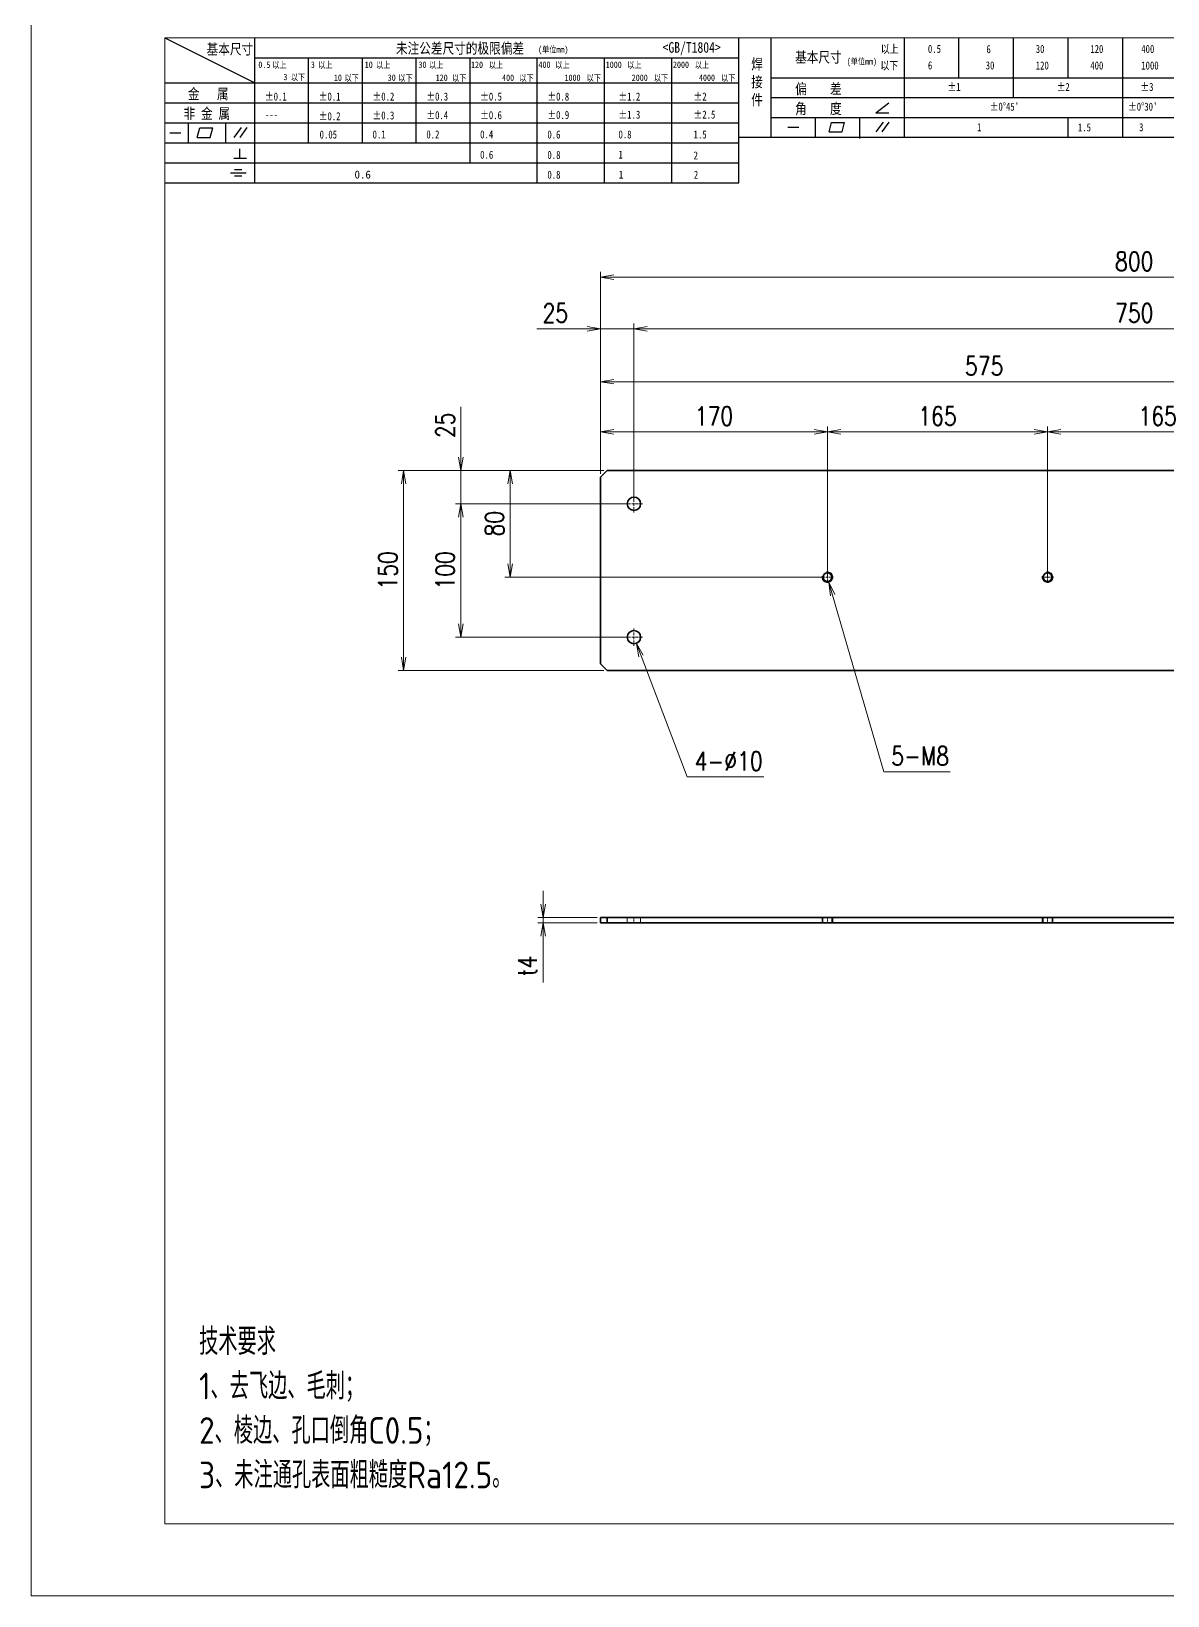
# Model space of a CAD drawing. Header units: millimetres. Extents: x 1333 to 190452, y -42879 to -5704.
# Drawn here: x 174664 to 175516, y -17761 to -16588 of the extents above; entities that cross this region are included whole.
import ezdxf

# ---------------------------------------------------------------- set-up
doc = ezdxf.new("R2010")
doc.units = ezdxf.units.MM
doc.header["$LTSCALE"] = 0.5
for name, pattern in [('AM_ISO02W050x2', [3.75, 3, -0.75]), ('AM_ISO08W050x2', [9, 6, -0.75, 1.5, -0.75]), ('DASHDOT', [18.5, 12, -3, 0.5, -3]), ('DASHED', [15, 12, -3])]:
    doc.linetypes.add(name, pattern=pattern)
for name, color, linetype, lineweight in [('中心线', 2, 'AM_ISO08W050x2', 18), ('图框', 7, 'Continuous', 18), ('标注线', 3, 'Continuous', 18), ('虚线', 1, 'AM_ISO02W050x2', 18)]:
    doc.layers.add(name, color=color, linetype=linetype, lineweight=lineweight)
doc.layers.add('图\\M+19E79\\M+195B6\\M+18E9A', color=7, linetype='Continuous')
doc.layers.add('打印-禁用', color=7, linetype='Continuous', lineweight=15, plot=False)
doc.styles.add('DIM', font='romans.shx', dxfattribs={"width": 0.8, "bigfont": 'bigfont.shx'})
doc.styles.add('国标', font='simfang.ttf', dxfattribs={"width": 0.8})
doc.styles.add('机械长仿宋', font='gbenor.shx', dxfattribs={"height": 1, "bigfont": 'gbcbig.shx'})
doc.dimstyles.new('DEH 1-4', dxfattribs={"dimscale": 4, "dimtxt": 3.5, "dimasz": 2.5, "dimexe": 1, "dimexo": 0.625, "dimgap": 1.2, "dimtad": 1, "dimdsep": 46, "dimtxsty": 'DIM', "dimblk": 'OPEN', "dimcen": 0, "dimclrd": 8, "dimclre": 8, "dimclrt": 2, "dimazin": 2, "dimtfac": 0.5, "dimtmove": 0, "dimatfit": 3, "dimldrblk": 'OPEN', "dimfxl": 0, "dimtolj": 2, "dimlwd": 18, "dimlwe": 18, "dimarcsym": 0})
doc.dimstyles.new('DEH 1-4$3', dxfattribs={"dimscale": 4, "dimtxt": 3.5, "dimasz": 2.5, "dimexe": 1, "dimexo": 0.625, "dimgap": 1.2, "dimtad": 1, "dimtoh": 1, "dimdsep": 46, "dimtxsty": 'DIM', "dimblk": 'OPEN', "dimcen": 0, "dimclrd": 8, "dimclre": 8, "dimclrt": 2, "dimazin": 2, "dimtfac": 0.5, "dimtofl": 0, "dimtmove": 0, "dimatfit": 3, "dimldrblk": 'OPEN', "dimfxl": 0, "dimtolj": 2, "dimlwd": 18, "dimlwe": 18, "dimarcsym": 0})

# ---------------------------------------------------------------- blocks, each defined once
blk = doc.blocks.new('GZDEH零件A3图框V01版')
at = {"layer": '图\\M+19E79\\M+195B6\\M+18E9A', "color": 9}
for p, q in [((2882.49, -1554.46), (2899.37, -1562.92)), ((2899.37, -1581.67), (2899.37, -1554.46)), ((2990.09, -1581.67), (2990.09, -1554.46)), ((2996.09, -1573.08), (2996.09, -1554.46)), ((3021.09, -1561.98), (3021.09, -1554.46)), ((3031.31, -1561.98), (3031.31, -1554.46)), ((3041.53, -1561.98), (3041.53, -1554.46)), ((3051.75, -1561.98), (3051.75, -1554.46)), ((3061.98, -1561.98), (3061.98, -1554.46)), ((2899.37, -1558.24), (2990.09, -1558.24)), ((2909.45, -1574.17), (2909.45, -1558.24)), ((2919.53, -1574.17), (2919.53, -1558.24)), ((2929.61, -1574.17), (2929.61, -1558.24)), ((2939.69, -1577.92), (2939.69, -1558.24)), ((2952.29, -1581.67), (2952.29, -1558.24)), ((2964.89, -1581.67), (2964.89, -1558.24)), ((2977.49, -1581.67), (2977.49, -1558.24)), ((2996.09, -1561.98), (3113.09, -1561.98)), ((3021.09, -1573.08), (3021.09, -1561.98)), ((3041.53, -1565.68), (3041.53, -1561.98)), ((3061.98, -1573.08), (3061.98, -1561.98)), ((2882.49, -1562.92), (2990.09, -1562.92)), ((2996.09, -1565.68), (3113.09, -1565.68)), ((2882.49, -1566.67), (2990.09, -1566.67)), ((3015.75, -1568.51), (3018.15, -1566.66)), ((3015.75, -1568.51), (3018.15, -1568.51)), ((2882.49, -1570.42), (2990.09, -1570.42)), ((2886.92, -1574.12), (2886.92, -1570.42)), ((2888.59, -1573.16), (2889.07, -1571.37)), ((2889.07, -1571.37), (2891.48, -1571.37)), ((2891, -1573.16), (2891.48, -1571.37)), ((2893.91, -1574.12), (2893.91, -1570.42)), ((2895.52, -1573.16), (2896.85, -1571.3)), ((2896.6, -1573.16), (2897.94, -1571.3)), ((2996.09, -1569.38), (3113.09, -1569.38)), ((2999.26, -1571.23), (3001.32, -1571.23)), ((3004.42, -1573.08), (3004.42, -1569.38)), ((3006.97, -1572.12), (3007.45, -1570.33)), ((3007.45, -1570.33), (3009.86, -1570.33)), ((3009.39, -1572.12), (3009.86, -1570.33)), ((3012.75, -1573.08), (3012.75, -1569.38)), ((3015.81, -1572.12), (3017.15, -1570.26)), ((3016.89, -1572.12), (3018.23, -1570.26)), ((3051.75, -1573.08), (3051.75, -1569.38)), ((2882.49, -1574.17), (2990.09, -1574.17)), ((2883.43, -1572.27), (2885.49, -1572.27)), ((2888.59, -1573.16), (2891, -1573.16)), ((2990.09, -1573.08), (3113.09, -1573.08)), ((3006.97, -1572.12), (3009.39, -1572.12)), ((3012.75, -1573.33), (3012.75, -1573.08)), ((2895.42, -1577.05), (2897.81, -1577.05)), ((2896.58, -1577.05), (2896.58, -1575.28)), ((2882.49, -1577.92), (2990.09, -1577.92)), ((2894.79, -1579.77), (2897.77, -1579.77)), ((2895.57, -1579.17), (2896.92, -1579.17)), ((2895.57, -1580.37), (2896.93, -1580.37)), ((2882.49, -1581.67), (2990.09, -1581.67))]:
    blk.add_line(p, q, dxfattribs=at)
at = {"layer": '图框', "linetype": 'Continuous'}
for p, q in [((2882.49, -1554.46), (2882.49, -1832.96)), ((3272.49, -1554.46), (2882.49, -1554.46)), ((2882.49, -1832.96), (3272.49, -1832.96))]:
    blk.add_line(p, q, dxfattribs=at)
at = {"layer": '打印-禁用', "linetype": 'Continuous'}
for p, q in [((2857.49, -1549.46), (2857.49, -1846.46)), ((2857.49, -1846.46), (3277.49, -1846.46))]:
    blk.add_line(p, q, dxfattribs=at)
at = {"layer": '图\\M+19E79\\M+195B6\\M+18E9A', "color": 9, "style": '国标', "width": 0.8}
for s, height, p in [('基本尺寸', 2, (2890.33, -1557.58)), ('未注公差尺寸的极限偏差', 2, (2925.81, -1557.44)), ('<GB/T1804>', 2, (2975.78, -1557.27)), ('基本尺寸', 2, (3000.6, -1559.1)), ('以上', 1.5, (3016.64, -1557.33)), ('0.5', 1.5, (3025.49, -1557.3)), ('6', 1.5, (3036.45, -1557.34)), ('30', 1.5, (3045.69, -1557.31)), ('120', 1.5, (3055.91, -1557.31)), ('400', 1.5, (3065.46, -1557.31)), ('30', 1.2, (2930.04, -1560.11)), ('以下', 1.5, (3016.58, -1560.43)), ('6', 1.5, (3025.49, -1560.38)), ('30', 1.5, (3036.31, -1560.39)), ('120', 1.5, (3045.69, -1560.41)), ('400', 1.5, (3055.91, -1560.41)), ('1000', 1.5, (3065.46, -1560.41)), ('偏    差', 2, (3000.6, -1565.04)), ('±1', 1.5, (3029.16, -1564.42)), ('±2', 1.5, (3049.61, -1564.42)), ('±3', 1.5, (3065.3, -1564.42)), ('金   属', 2, (2886.82, -1565.98)), ('±0.1', 1.5, (2901.27, -1566.23)), ('±0.1', 1.5, (2911.35, -1566.23)), ('±0.2', 1.5, (2921.43, -1566.23)), ('±0.3', 1.5, (2931.51, -1566.23)), ('±0.5', 1.5, (2941.59, -1566.23)), ('±0.8', 1.5, (2954.19, -1566.23)), ('±1.2', 1.5, (2967.51, -1566.23)), ('±2', 1.5, (2981.58, -1566.23)), ('非 金 属', 2, (2886.02, -1569.65)), ('±0.2', 1.5, (2911.35, -1569.92)), ('±0.3', 1.5, (2921.43, -1569.77)), ('±0.4', 1.5, (2931.51, -1569.71)), ('±0.6', 1.5, (2941.59, -1569.71)), ('±0.9', 1.5, (2954.19, -1569.68)), ('±1.3', 1.5, (2967.51, -1569.62)), ('±2.5', 1.5, (2981.58, -1569.61)), ('角    度', 2, (3000.6, -1568.74)), ("±0%%D45'", 1.5, (3037.06, -1568.12)), ("±0%%D30'", 1.5, (3062.98, -1568.12)), ('---', 1.5, (2901.27, -1569.65)), ('1', 1.5, (3034.69, -1571.98)), ('1.5', 1.5, (3053.59, -1572.01)), ('3', 1.5, (3065.05, -1571.98)), ('0.1', 1.5, (2921.43, -1573.34)), ('0.2', 1.5, (2931.51, -1573.33)), ('0.4', 1.5, (2941.59, -1573.33)), ('0.6', 1.5, (2954.19, -1573.35)), ('0.8', 1.5, (2967.51, -1573.33)), ('1.5', 1.5, (2981.58, -1573.34)), ('0.6', 1.5, (2941.59, -1577.14)), ('0.8', 1.5, (2954.19, -1577.17)), ('1', 1.5, (2967.51, -1577.12)), ('2', 1.5, (2981.58, -1577.26)), ('0.8', 1.5, (2954.19, -1580.87)), ('1', 1.5, (2967.59, -1580.86)), ('2', 1.5, (2981.62, -1580.89))]:
    blk.add_text(s, height=height, dxfattribs=at).set_placement(p)
at = {"layer": '图\\M+19E79\\M+195B6\\M+18E9A', "color": 9, "lineweight": 15, "style": '国标', "width": 0.8}
for s, p in [('(单位mm)', (2952.44, -1557.27)), ('0.5', (2900.03, -1560.11)), ('以上', (2902.64, -1560.16)), ('3', (2909.88, -1560.11)), ('以上', (2911.25, -1560.16)), ('10', (2919.96, -1560.11)), ('以上', (2922.09, -1560.16)), ('以上', (2932.02, -1560.16)), ('120', (2939.88, -1560.11)), ('以上', (2943.21, -1560.16)), ('400', (2952.52, -1560.11)), ('以上', (2955.68, -1560.16)), ('1000', (2965.12, -1560.11)), ('以上', (2969.16, -1560.16)), ('2000', (2977.72, -1560.11)), ('以上', (2981.8, -1560.16)), ('(单位mm)', (3010.27, -1559.51)), ('3', (2904.73, -1562.41)), ('以下', (2906.1, -1562.46)), ('10', (2914.19, -1562.54)), ('以下', (2916.18, -1562.59)), ('30', (2924.27, -1562.54)), ('以下', (2926.26, -1562.59)), ('120', (2933.26, -1562.54)), ('以下', (2936.34, -1562.59)), ('400', (2945.7, -1562.54)), ('以下', (2948.94, -1562.59)), ('1000', (2957.41, -1562.54)), ('以下', (2961.54, -1562.59)), ('2000', (2969.99, -1562.54)), ('以下', (2974.14, -1562.59)), ('4000', (2982.59, -1562.54)), ('以下', (2986.74, -1562.59))]:
    blk.add_text(s, height=1.2, dxfattribs=at).set_placement(p)
at = {"layer": '图\\M+19E79\\M+195B6\\M+18E9A', "color": 9, "lineweight": 13, "style": '国标'}
blk.add_text('0.6', height=1.5, dxfattribs=at).set_placement((2918.05, -1580.85))
at = {"layer": '图\\M+19E79\\M+195B6\\M+18E9A', "color": 9, "insert": (2992.39, -1558.41), "char_height": 2, "width": 3.1877, "attachment_point": 1, "style": '国标'}
blk.add_mtext('焊\\P接\\P件', dxfattribs=at)
at = {"layer": '图\\M+19E79\\M+195B6\\M+18E9A', "color": 9, "insert": (2911.51, -1573.37), "char_height": 1.5, "attachment_point": 7, "style": '国标'}
blk.add_mtext_dynamic_manual_height_columns('0.05', width=5.1982, gutter_width=12.5, heights=[0], dxfattribs=at)
blk = doc.blocks.new('DEH A3')
at = {"layer": '图框'}
blk.add_blockref('GZDEH零件A3图框V01版', (-2857.49, 1846.46), dxfattribs=at)
blk = doc.blocks.new('_Open')
at = {"color": 0, "linetype": 'ByBlock', "lineweight": -2}
for p, q in [((-1, 0.17), (0, 0)), ((-1, -0.17), (0, 0)), ((0, 0), (-1, 0))]:
    blk.add_line(p, q, dxfattribs=at)
blk = doc.blocks.new('*D158')
at = {"layer": 'Defpoints', "color": 0, "transparency": 16777216}
for p in [(175090.6, -17252.5), (175047.6, -17256.5), (175090.6, -17256.5)]:
    blk.add_point(p, dxfattribs=at)
at = {"layer": '标注线', "color": 8, "lineweight": 18, "transparency": 16777216}
for p, q in [((175047.6, -17242.5), (175047.6, -17232.5)), ((175088.1, -17252.5), (175043.6, -17252.5)), ((175047.6, -17252.5), (175047.6, -17256.5)), ((175088.1, -17256.5), (175043.6, -17256.5)), ((175047.6, -17266.5), (175047.6, -17301))]:
    blk.add_line(p, q, dxfattribs=at)
at = {"layer": '标注线', "color": 8, "lineweight": 18, "transparency": 16777216, "xscale": 10, "yscale": 10, "zscale": 10}
for p, rotation in [((175047.6, -17252.5), 270), ((175047.6, -17256.5), 90)]:
    blk.add_blockref('_Open', p, dxfattribs=dict(at, rotation=rotation))
at = {"layer": '标注线', "color": 2, "transparency": 16777216, "insert": (175035.8, -17288.7), "char_height": 14, "attachment_point": 5, "rotation": 90, "style": 'DIM'}
blk.add_mtext('\\A2;{\\Fromans,bigfont|c134;t}4', dxfattribs=at)
blk = doc.blocks.new('*D159')
at = {"layer": 'Defpoints', "color": 0, "transparency": 16777216}
for p in [(174943, -16917.2), (175095.6, -16917.2), (175095.6, -17067.2)]:
    blk.add_point(p, dxfattribs=at)
at = {"layer": '标注线', "color": 8, "lineweight": 18, "transparency": 16777216}
for p, q in [((175093.1, -16917.2), (174939, -16917.2)), ((174943, -17057.2), (174943, -16927.2)), ((175093.1, -17067.2), (174939, -17067.2))]:
    blk.add_line(p, q, dxfattribs=at)
at = {"layer": '标注线', "color": 8, "lineweight": 18, "transparency": 16777216, "xscale": 10, "yscale": 10, "zscale": 10}
for p, rotation in [((174943, -16917.2), 90), ((174943, -17067.2), 270)]:
    blk.add_blockref('_Open', p, dxfattribs=dict(at, rotation=rotation))
at = {"layer": '标注线', "color": 2, "transparency": 16777216, "insert": (174931.2, -16992.2), "char_height": 14, "attachment_point": 5, "rotation": 90, "style": 'DIM'}
blk.add_mtext('\\A2;150', dxfattribs=at)
blk = doc.blocks.new('*D160')
at = {"layer": 'Defpoints', "color": 0, "transparency": 16777216}
for p in [(175890.6, -16772.3), (175090.6, -16922.2), (175890.6, -16922.2)]:
    blk.add_point(p, dxfattribs=at)
at = {"layer": '标注线', "color": 8, "lineweight": 18, "transparency": 16777216}
for p, q in [((175090.6, -16919.7), (175090.6, -16768.3)), ((175890.6, -16919.7), (175890.6, -16768.3)), ((175100.6, -16772.3), (175880.6, -16772.3))]:
    blk.add_line(p, q, dxfattribs=at)
at = {"layer": '标注线', "color": 8, "lineweight": 18, "transparency": 16777216, "xscale": 10, "yscale": 10, "zscale": 10, "rotation": 180}
blk.add_blockref('_Open', (175090.6, -16772.3), dxfattribs=at)
at = {"layer": '标注线', "color": 8, "lineweight": 18, "transparency": 16777216, "xscale": 10, "yscale": 10, "zscale": 10}
blk.add_blockref('_Open', (175890.6, -16772.3), dxfattribs=at)
at = {"layer": '标注线', "color": 2, "transparency": 16777216, "insert": (175490.6, -16760.5), "char_height": 14, "attachment_point": 5, "style": 'DIM'}
blk.add_mtext('\\A2;800', dxfattribs=at)
blk = doc.blocks.new('*D161')
at = {"layer": 'Defpoints', "color": 0, "transparency": 16777216}
for p in [(175090.6, -16811), (175090.6, -16922.2), (175115.6, -16942.2)]:
    blk.add_point(p, dxfattribs=at)
at = {"layer": '标注线', "color": 8, "lineweight": 18, "transparency": 16777216}
for p, q in [((175080.6, -16811), (175042.9, -16811)), ((175090.6, -16919.7), (175090.6, -16807)), ((175115.6, -16811), (175090.6, -16811)), ((175115.6, -16939.7), (175115.6, -16807)), ((175125.6, -16811), (175135.6, -16811))]:
    blk.add_line(p, q, dxfattribs=at)
at = {"layer": '标注线', "color": 8, "lineweight": 18, "transparency": 16777216, "xscale": 10, "yscale": 10, "zscale": 10}
blk.add_blockref('_Open', (175090.6, -16811), dxfattribs=at)
at = {"layer": '标注线', "color": 8, "lineweight": 18, "transparency": 16777216, "xscale": 10, "yscale": 10, "zscale": 10, "rotation": 180}
blk.add_blockref('_Open', (175115.6, -16811), dxfattribs=at)
at = {"layer": '标注线', "color": 2, "transparency": 16777216, "insert": (175056.7, -16799.2), "char_height": 14, "attachment_point": 5, "style": 'DIM'}
blk.add_mtext('\\A2;25', dxfattribs=at)
blk = doc.blocks.new('*D162')
at = {"layer": 'Defpoints', "color": 0, "transparency": 16777216}
for p in [(175865.6, -16811), (175115.6, -16942.2), (175865.6, -16942.2)]:
    blk.add_point(p, dxfattribs=at)
at = {"layer": '标注线', "color": 8, "lineweight": 18, "transparency": 16777216}
for p, q in [((175115.6, -16939.7), (175115.6, -16807)), ((175125.6, -16811), (175855.6, -16811)), ((175865.6, -16939.7), (175865.6, -16807))]:
    blk.add_line(p, q, dxfattribs=at)
at = {"layer": '标注线', "color": 8, "lineweight": 18, "transparency": 16777216, "xscale": 10, "yscale": 10, "zscale": 10, "rotation": 180}
blk.add_blockref('_Open', (175115.6, -16811), dxfattribs=at)
at = {"layer": '标注线', "color": 8, "lineweight": 18, "transparency": 16777216, "xscale": 10, "yscale": 10, "zscale": 10}
blk.add_blockref('_Open', (175865.6, -16811), dxfattribs=at)
at = {"layer": '标注线', "color": 2, "transparency": 16777216, "insert": (175490.6, -16799.2), "char_height": 14, "attachment_point": 5, "style": 'DIM'}
blk.add_mtext('\\A2;750', dxfattribs=at)
blk = doc.blocks.new('*D163')
at = {"layer": 'Defpoints', "color": 0, "transparency": 16777216}
for p in [(175090.6, -16888.3), (175090.6, -16922.2), (175260.6, -16997.2)]:
    blk.add_point(p, dxfattribs=at)
at = {"layer": '标注线', "color": 8, "lineweight": 18, "transparency": 16777216}
for p, q in [((175090.6, -16919.7), (175090.6, -16884.3)), ((175250.6, -16888.3), (175100.6, -16888.3)), ((175260.6, -16994.7), (175260.6, -16884.3))]:
    blk.add_line(p, q, dxfattribs=at)
at = {"layer": '标注线', "color": 8, "lineweight": 18, "transparency": 16777216, "xscale": 10, "yscale": 10, "zscale": 10, "rotation": 180}
blk.add_blockref('_Open', (175090.6, -16888.3), dxfattribs=at)
at = {"layer": '标注线', "color": 8, "lineweight": 18, "transparency": 16777216, "xscale": 10, "yscale": 10, "zscale": 10}
blk.add_blockref('_Open', (175260.6, -16888.3), dxfattribs=at)
at = {"layer": '标注线', "color": 2, "transparency": 16777216, "insert": (175175.6, -16876.5), "char_height": 14, "attachment_point": 5, "style": 'DIM'}
blk.add_mtext('\\A2;170', dxfattribs=at)
blk = doc.blocks.new('*D164')
at = {"layer": 'Defpoints', "color": 0, "transparency": 16777216}
for p in [(175425.6, -16888.3), (175260.6, -16997.2), (175425.6, -16997.2)]:
    blk.add_point(p, dxfattribs=at)
at = {"layer": '标注线', "color": 8, "lineweight": 18, "transparency": 16777216}
for p, q in [((175260.6, -16994.7), (175260.6, -16884.3)), ((175270.6, -16888.3), (175415.6, -16888.3)), ((175425.6, -16994.7), (175425.6, -16884.3))]:
    blk.add_line(p, q, dxfattribs=at)
at = {"layer": '标注线', "color": 8, "lineweight": 18, "transparency": 16777216, "xscale": 10, "yscale": 10, "zscale": 10, "rotation": 180}
blk.add_blockref('_Open', (175260.6, -16888.3), dxfattribs=at)
at = {"layer": '标注线', "color": 8, "lineweight": 18, "transparency": 16777216, "xscale": 10, "yscale": 10, "zscale": 10}
blk.add_blockref('_Open', (175425.6, -16888.3), dxfattribs=at)
at = {"layer": '标注线', "color": 2, "transparency": 16777216, "insert": (175343.1, -16876.5), "char_height": 14, "attachment_point": 5, "style": 'DIM'}
blk.add_mtext('\\A2;165', dxfattribs=at)
blk = doc.blocks.new('*D165')
at = {"layer": 'Defpoints', "color": 0, "transparency": 16777216}
for p in [(175425.6, -16888.3), (175425.6, -16997.2), (175590.6, -16997.2)]:
    blk.add_point(p, dxfattribs=at)
at = {"layer": '标注线', "color": 8, "lineweight": 18, "transparency": 16777216}
for p, q in [((175425.6, -16994.7), (175425.6, -16884.3)), ((175580.6, -16888.3), (175435.6, -16888.3)), ((175590.6, -16994.7), (175590.6, -16884.3))]:
    blk.add_line(p, q, dxfattribs=at)
at = {"layer": '标注线', "color": 8, "lineweight": 18, "transparency": 16777216, "xscale": 10, "yscale": 10, "zscale": 10, "rotation": 180}
blk.add_blockref('_Open', (175425.6, -16888.3), dxfattribs=at)
at = {"layer": '标注线', "color": 8, "lineweight": 18, "transparency": 16777216, "xscale": 10, "yscale": 10, "zscale": 10}
blk.add_blockref('_Open', (175590.6, -16888.3), dxfattribs=at)
at = {"layer": '标注线', "color": 2, "transparency": 16777216, "insert": (175508.1, -16876.5), "char_height": 14, "attachment_point": 5, "style": 'DIM'}
blk.add_mtext('\\A2;165', dxfattribs=at)
blk = doc.blocks.new('*D166')
at = {"layer": 'Defpoints', "color": 0, "transparency": 16777216}
for p in [(175090.6, -16850.7), (175090.6, -16922.2), (175665.6, -16992.2)]:
    blk.add_point(p, dxfattribs=at)
at = {"layer": '标注线', "color": 8, "lineweight": 18, "transparency": 16777216}
for p, q in [((175090.6, -16919.7), (175090.6, -16846.7)), ((175655.6, -16850.7), (175100.6, -16850.7)), ((175665.6, -16989.7), (175665.6, -16846.7))]:
    blk.add_line(p, q, dxfattribs=at)
at = {"layer": '标注线', "color": 8, "lineweight": 18, "transparency": 16777216, "xscale": 10, "yscale": 10, "zscale": 10, "rotation": 180}
blk.add_blockref('_Open', (175090.6, -16850.7), dxfattribs=at)
at = {"layer": '标注线', "color": 8, "lineweight": 18, "transparency": 16777216, "xscale": 10, "yscale": 10, "zscale": 10}
blk.add_blockref('_Open', (175665.6, -16850.7), dxfattribs=at)
at = {"layer": '标注线', "color": 2, "transparency": 16777216, "insert": (175378.1, -16838.9), "char_height": 14, "attachment_point": 5, "style": 'DIM'}
blk.add_mtext('\\A2;575', dxfattribs=at)
blk = doc.blocks.new('*D168')
at = {"layer": 'Defpoints', "color": 0, "transparency": 16777216}
for p in [(174985.9, -16917.2), (175095.6, -16917.2), (175115.6, -16942.2)]:
    blk.add_point(p, dxfattribs=at)
at = {"layer": '标注线', "color": 8, "lineweight": 18, "transparency": 16777216}
for p, q in [((174985.9, -16907.2), (174985.9, -16869.5)), ((175093.1, -16917.2), (174981.9, -16917.2)), ((174985.9, -16942.2), (174985.9, -16917.2)), ((175113.1, -16942.2), (174981.9, -16942.2)), ((174985.9, -16952.2), (174985.9, -16962.2))]:
    blk.add_line(p, q, dxfattribs=at)
at = {"layer": '标注线', "color": 8, "lineweight": 18, "transparency": 16777216, "xscale": 10, "yscale": 10, "zscale": 10}
for p, rotation in [((174985.9, -16917.2), 270), ((174985.9, -16942.2), 90)]:
    blk.add_blockref('_Open', p, dxfattribs=dict(at, rotation=rotation))
at = {"layer": '标注线', "color": 2, "transparency": 16777216, "insert": (174974.1, -16883.4), "char_height": 14, "attachment_point": 5, "rotation": 90, "style": 'DIM'}
blk.add_mtext('\\A2;25', dxfattribs=at)
blk = doc.blocks.new('*D169')
at = {"layer": 'Defpoints', "color": 0, "transparency": 16777216}
for p in [(175115.6, -16942.2), (174985.9, -17042.2), (175115.6, -17042.2)]:
    blk.add_point(p, dxfattribs=at)
at = {"layer": '标注线', "color": 8, "lineweight": 18, "transparency": 16777216}
for p, q in [((175113.1, -16942.2), (174981.9, -16942.2)), ((174985.9, -16952.2), (174985.9, -17032.2)), ((175113.1, -17042.2), (174981.9, -17042.2))]:
    blk.add_line(p, q, dxfattribs=at)
at = {"layer": '标注线', "color": 8, "lineweight": 18, "transparency": 16777216, "xscale": 10, "yscale": 10, "zscale": 10}
for p, rotation in [((174985.9, -16942.2), 90), ((174985.9, -17042.2), 270)]:
    blk.add_blockref('_Open', p, dxfattribs=dict(at, rotation=rotation))
at = {"layer": '标注线', "color": 2, "transparency": 16777216, "insert": (174974.1, -16992.2), "char_height": 14, "attachment_point": 5, "rotation": 90, "style": 'DIM'}
blk.add_mtext('\\A2;100', dxfattribs=at)
blk = doc.blocks.new('*D170')
at = {"layer": 'Defpoints', "color": 0, "transparency": 16777216}
for p in [(175022.9, -16917.2), (175095.6, -16917.2), (175260.6, -16997.2)]:
    blk.add_point(p, dxfattribs=at)
at = {"layer": '标注线', "color": 8, "lineweight": 18, "transparency": 16777216}
for p, q in [((175093.1, -16917.2), (175018.9, -16917.2)), ((175022.9, -16987.2), (175022.9, -16927.2)), ((175258.1, -16997.2), (175018.9, -16997.2))]:
    blk.add_line(p, q, dxfattribs=at)
at = {"layer": '标注线', "color": 8, "lineweight": 18, "transparency": 16777216, "xscale": 10, "yscale": 10, "zscale": 10}
for p, rotation in [((175022.9, -16917.2), 90), ((175022.9, -16997.2), 270)]:
    blk.add_blockref('_Open', p, dxfattribs=dict(at, rotation=rotation))
at = {"layer": '标注线', "color": 2, "transparency": 16777216, "insert": (175011.1, -16957.2), "char_height": 14, "attachment_point": 5, "rotation": 90, "style": 'DIM'}
blk.add_mtext('\\A2;80', dxfattribs=at)
blk = doc.blocks.new('*D172')
at = {"layer": 'Defpoints', "color": 0, "transparency": 16777216}
for p in [(175113.8, -17037.6), (175117.4, -17046.9)]:
    blk.add_point(p, dxfattribs=at)
at = {"layer": '标注线', "color": 8, "lineweight": 18, "transparency": 16777216}
for p, q in [((175155.4, -17146.9), (175120.9, -17056.3)), ((175213, -17146.9), (175155.4, -17146.9))]:
    blk.add_line(p, q, dxfattribs=at)
at = {"layer": '标注线', "color": 8, "lineweight": 18, "transparency": 16777216, "xscale": 10, "yscale": 10, "zscale": 10, "rotation": 110.7977351750363}
blk.add_blockref('_Open', (175117.4, -17046.9), dxfattribs=at)
at = {"layer": '标注线', "color": 2, "transparency": 16777216, "insert": (175186.6, -17135.1), "char_height": 14, "attachment_point": 5, "style": 'DIM'}
blk.add_mtext('\\A2;4-%%c10', dxfattribs=at)
blk = doc.blocks.new('*D173')
at = {"layer": 'Defpoints', "color": 0, "transparency": 16777216}
for p in [(175259.5, -16993.4), (175261.7, -17001.1)]:
    blk.add_point(p, dxfattribs=at)
at = {"layer": '标注线', "color": 8, "lineweight": 18, "transparency": 16777216}
for p, q in [((175302.9, -17143.1), (175264.5, -17010.7)), ((175352.5, -17143.1), (175302.9, -17143.1))]:
    blk.add_line(p, q, dxfattribs=at)
at = {"layer": '标注线', "color": 8, "lineweight": 18, "transparency": 16777216, "xscale": 10, "yscale": 10, "zscale": 10, "rotation": 106.1499251264058}
blk.add_blockref('_Open', (175261.7, -17001.1), dxfattribs=at)
at = {"layer": '标注线', "color": 2, "transparency": 16777216, "insert": (175330.1, -17131.3), "char_height": 14, "attachment_point": 5, "style": 'DIM'}
blk.add_mtext('\\A2;{\\Fromans,bigfont|c134;5-}M8', dxfattribs=at)

msp = doc.modelspace()

# ---------------------------------------------------------------- linework, layer by layer
at = {"color": 7, "lineweight": 35, "ltscale": 0.176777}
for p, q in [((175090.615, -16922.24), (175095.615, -16917.24)), ((175090.615, -17062.24), (175095.615, -17067.24))]:
    msp.add_line(p, q, dxfattribs=at)
at = {"color": 7, "lineweight": 35}
for p, q in [((175090.615, -16922.24), (175090.615, -17062.24)), ((175095.615, -16917.24), (175885.615, -16917.24)), ((175095.615, -17067.24), (175885.615, -17067.24)), ((175095.615, -17252.48), (175885.615, -17252.48)), ((175885.615, -17256.48), (175095.615, -17256.48))]:
    msp.add_line(p, q, dxfattribs=at)
at = {"color": 7, "lineweight": 35, "ltscale": 0.125}
for p, q in [((175090.615, -17252.48), (175095.615, -17252.48)), ((175095.615, -17256.48), (175090.615, -17256.48))]:
    msp.add_line(p, q, dxfattribs=at)
at = {"color": 7, "lineweight": 35, "ltscale": 0.1}
for p, q in [((175090.615, -17252.48), (175090.615, -17256.48)), ((175095.615, -17256.48), (175095.615, -17252.48))]:
    msp.add_line(p, q, dxfattribs=at)
at = {"color": 7, "lineweight": 35}
for centre, radius in [((175115.615, -16942.24), 5), ((175260.615, -16997.24), 3.324), ((175425.615, -16997.24), 3.324), ((175115.615, -17042.24), 5)]:
    msp.add_circle(centre, radius, dxfattribs=at)
at = {"color": 7, "lineweight": 13}
for centre in [(175260.615, -16997.24), (175425.615, -16997.24)]:
    msp.add_arc(centre, 4, 169.999993, 100.000014, dxfattribs=at)
at = {"layer": '中心线', "linetype": 'DASHDOT', "lineweight": 13, "ltscale": 0.325}
for p, q in [((175115.615, -16935.74), (175115.615, -16948.74)), ((175122.115, -16942.24), (175109.115, -16942.24)), ((175115.615, -17035.74), (175115.615, -17048.74)), ((175122.115, -17042.24), (175109.115, -17042.24))]:
    msp.add_line(p, q, dxfattribs=at)
at = {"layer": '中心线', "linetype": 'DASHDOT', "lineweight": 13, "ltscale": 0.216028}
for p, q in [((175260.615, -16992.92), (175260.615, -17001.561)), ((175425.615, -16992.92), (175425.615, -17001.561)), ((175264.936, -16997.24), (175256.295, -16997.24)), ((175429.936, -16997.24), (175421.295, -16997.24))]:
    msp.add_line(p, q, dxfattribs=at)
at = {"layer": '中心线', "linetype": 'DASHDOT', "lineweight": 13, "ltscale": 0.120015}
for p, q in [((175115.615, -17252.08), (175115.615, -17256.881)), ((175260.615, -17252.08), (175260.615, -17256.881)), ((175425.615, -17252.08), (175425.615, -17256.881))]:
    msp.add_line(p, q, dxfattribs=at)
at = {"layer": '虚线', "linetype": 'DASHED', "lineweight": 13, "ltscale": 0.1}
for p, q in [((175095.615, -17256.48), (175095.615, -17252.48)), ((175110.615, -17252.48), (175110.615, -17256.48)), ((175110.615, -17252.48), (175110.615, -17256.48)), ((175120.615, -17252.48), (175120.615, -17256.48)), ((175120.615, -17252.48), (175120.615, -17256.48)), ((175256.615, -17252.48), (175256.615, -17256.48)), ((175257.292, -17252.48), (175257.292, -17256.48)), ((175263.939, -17252.48), (175263.939, -17256.48)), ((175264.615, -17252.48), (175264.615, -17256.48)), ((175421.615, -17252.48), (175421.615, -17256.48)), ((175422.292, -17252.48), (175422.292, -17256.48)), ((175428.939, -17252.48), (175428.939, -17256.48)), ((175429.615, -17252.48), (175429.615, -17256.48))]:
    msp.add_line(p, q, dxfattribs=at)

# ---------------------------------------------------------------- block references
at = {"layer": '图框', "xscale": 4, "yscale": 4, "zscale": 4}
msp.add_blockref('DEH A3', (174663.942, -17760.849), dxfattribs=at)

# ---------------------------------------------------------------- texts
at = {"layer": '标注线', "color": 2, "insert": (174789.699, -17680.325), "char_height": 20, "width": 459.29844, "attachment_point": 7, "style": '机械长仿宋'}
msp.add_mtext('\\A2;技术要求\\P1、去飞边、毛刺；\\P2、棱边、孔口倒角C0.5；\\P3、未注通孔表面粗糙度Ra12.5。', dxfattribs=at)

# ---------------------------------------------------------------- dimensions: what is measured, and where the dimension line sits
at = {"layer": '标注线'}
for base, p1, p2, picture, middle in [((175890.615, -16772.32), (175090.615, -16922.24), (175890.615, -16922.24), '*D160', (175490.615, -16760.52)), ((175090.615, -16810.964), (175115.615, -16942.24), (175090.615, -16922.24), '*D161', (175056.748, -16799.164)), ((175865.615, -16810.964), (175115.615, -16942.24), (175865.615, -16942.24), '*D162', (175490.615, -16799.164)), ((175090.615, -16850.66), (175665.615, -16992.24), (175090.615, -16922.24), '*D166', (175378.115, -16838.86)), ((175090.615, -16888.267), (175260.615, -16997.24), (175090.615, -16922.24), '*D163', (175175.615, -16876.467)), ((175425.615, -16888.267), (175260.615, -16997.24), (175425.615, -16997.24), '*D164', (175343.115, -16876.467)), ((175425.615, -16888.267), (175590.615, -16997.24), (175425.615, -16997.24), '*D165', (175508.115, -16876.467))]:
    dim = msp.add_linear_dim(base=base, p1=p1, p2=p2, dimstyle='DEH 1-4', dxfattribs=at)
    dim.commit()
    dim.dimension.update_dxf_attribs({"geometry": picture, "text_midpoint": middle})
for base, p1, p2, picture, middle in [((174985.908, -16917.24), (175115.615, -16942.24), (175095.615, -16917.24), '*D168', (174974.108, -16883.374)), ((174942.988, -16917.24), (175095.615, -17067.24), (175095.615, -16917.24), '*D159', (174931.188, -16992.24)), ((175022.858, -16917.24), (175260.615, -16997.24), (175095.615, -16917.24), '*D170', (175011.058, -16957.24)), ((174985.908, -17042.24), (175115.615, -16942.24), (175115.615, -17042.24), '*D169', (174974.108, -16992.24))]:
    dim = msp.add_linear_dim(base=base, p1=p1, p2=p2, angle=90, dimstyle='DEH 1-4', dxfattribs=at)
    dim.commit()
    dim.dimension.update_dxf_attribs({"geometry": picture, "text_midpoint": middle})
dim = msp.add_diameter_dim_2p(p1=(175259.502, -16993.398), p2=(175261.728, -17001.082), text='{\\Fromans,bigfont|c134;5-}<>', dimstyle='DEH 1-4$3', override={"dimpost": 'M<>'}, dxfattribs=at)
dim.commit()
dim.dimension.update_dxf_attribs({"geometry": '*D173', "text_midpoint": (175330.063, -17143.134), "dimtype": 163})
dim = msp.add_diameter_dim_2p(p1=(175113.84, -17037.566), p2=(175117.39, -17046.914), dimstyle='DEH 1-4$3', override={"dimpost": '4-%%c<>'}, dxfattribs=at)
dim.commit()
dim.dimension.update_dxf_attribs({"geometry": '*D172', "text_midpoint": (175186.562, -17146.887), "dimtype": 163})
dim = msp.add_linear_dim(base=(175047.609, -17256.48), p1=(175090.615, -17252.48), p2=(175090.615, -17256.48), angle=90, text='{\\Fromans,bigfont|c134;t}<>', dimstyle='DEH 1-4', dxfattribs=at)
dim.commit()
dim.dimension.update_dxf_attribs({"geometry": '*D158', "text_midpoint": (175035.809, -17288.747)})

doc.saveas('drawing.dxf')
